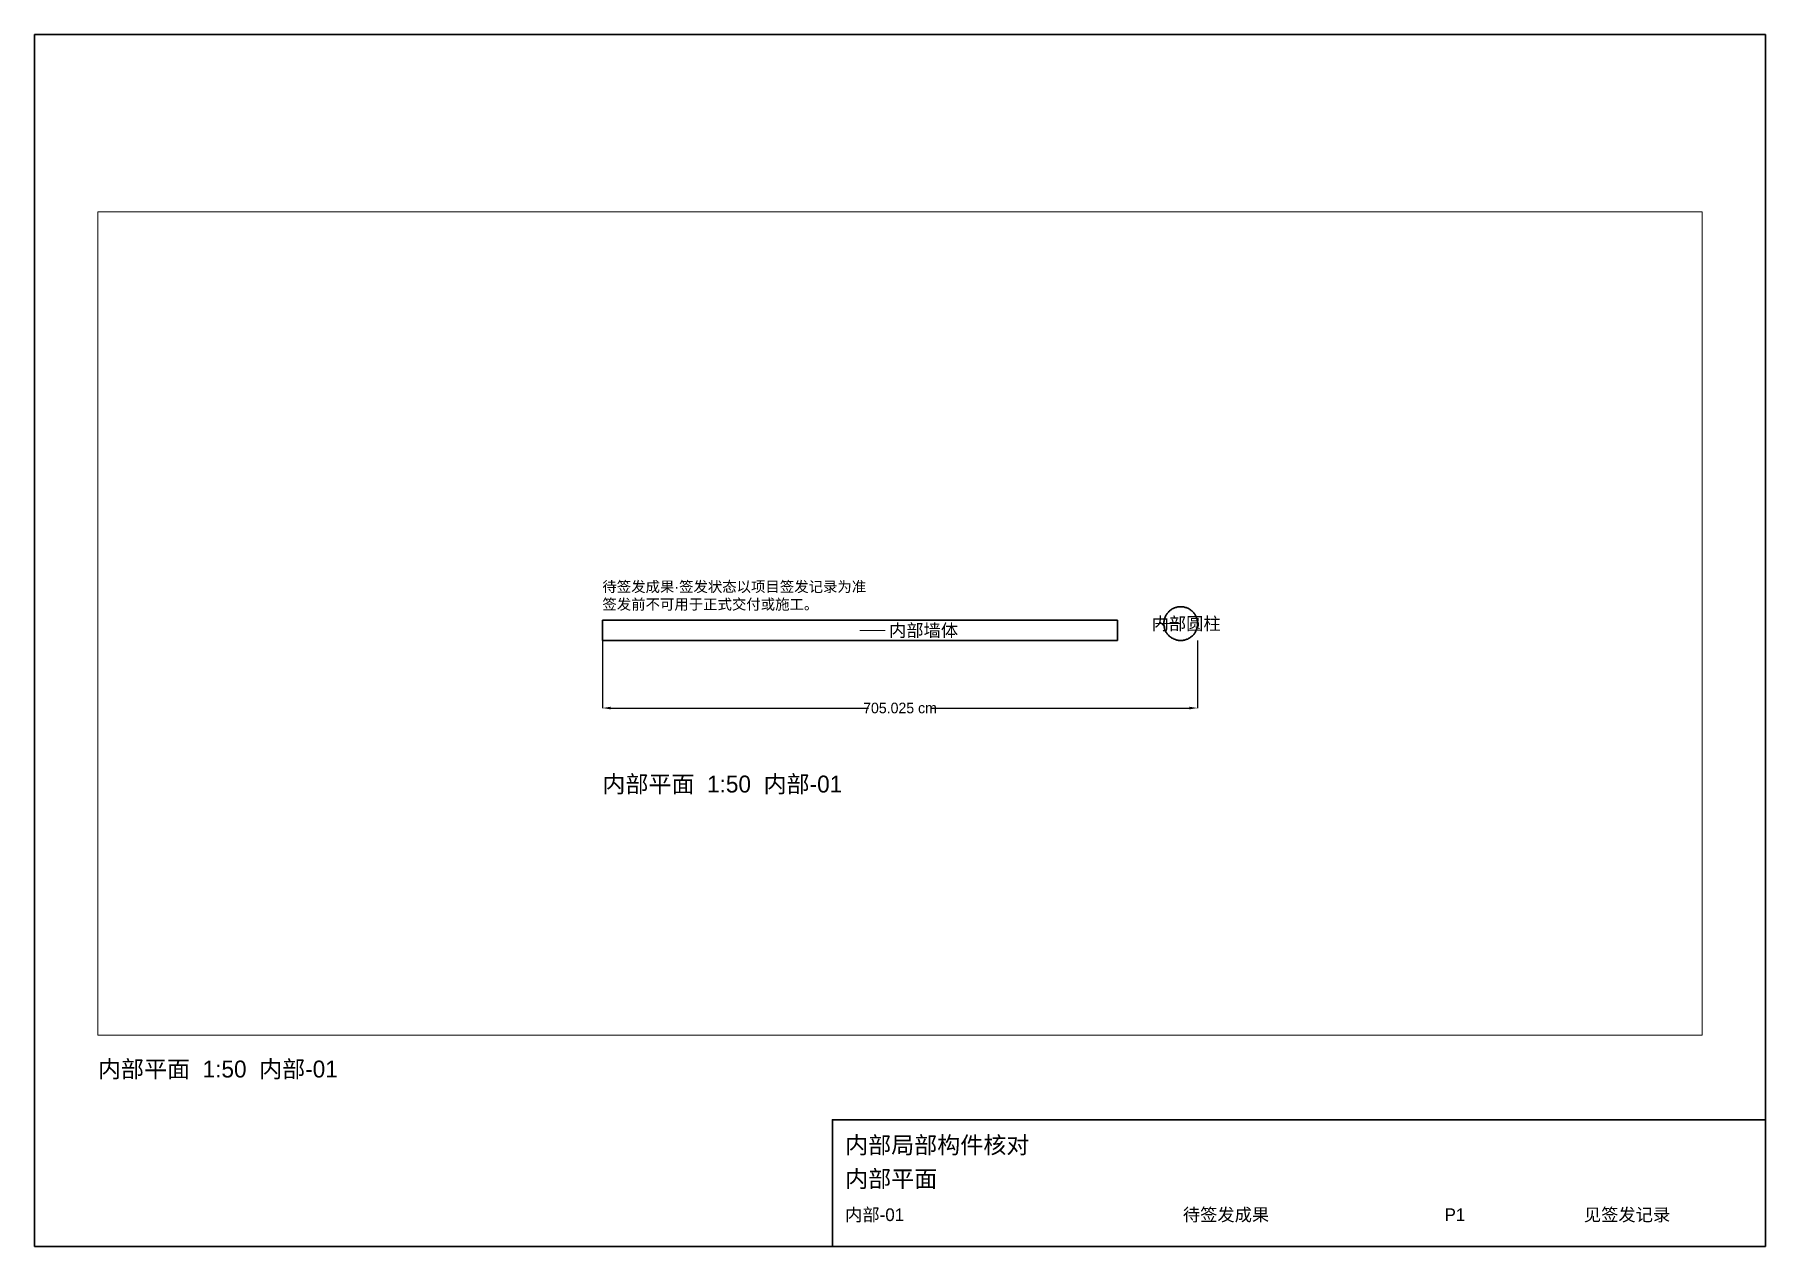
# Paper-space layout '内部-01' of a CAD drawing. Header units: centimetres, sheet in millimetres. Extents: x 5 to 415, y 5 to 292.
# The model-space entities are those that its viewports show. They can reach past a viewport. Long polylines and large blocks are cut down to what shows.
import ezdxf

# ---------------------------------------------------------------- set-up
doc = ezdxf.new("R2010")
doc.units = ezdxf.units.CM
for name, color, linetype, lineweight in [('GJ-DIMENSION', 2, 'Continuous', 18), ('GJ-FRAME', 7, 'Continuous', 35), ('GJ-OUTLINE', 7, 'Continuous', 35), ('GJ-TEXT', 7, 'Continuous', 18)]:
    doc.layers.add(name, color=color, linetype=linetype, lineweight=lineweight)
doc.styles.add('GJ-TEXT', font='GujianSansSC-Regular.ttf')
doc.dimstyles.new('GJ-DIM', dxfattribs={"dimtxt": 12.5, "dimasz": 10, "dimexe": 0.125, "dimexo": 0.0625, "dimgap": 0.0625, "dimtad": 1, "dimdec": 8, "dimdsep": 46, "dimtxsty": 'GJ-TEXT', "dimcen": 0.25, "dimazin": 3, "dimtfac": 1, "dimtmove": 0, "dimatfit": 3, "dimfxl": 0.25})

# ---------------------------------------------------------------- blocks, each defined once
blk = doc.blocks.new('GJ_TITLEBLOCK')
at = {"layer": 'GJ-FRAME'}
blk.add_lwpolyline([(0, 0), (221, 0), (221, 30), (0, 30), (0, 0)], dxfattribs=at)
at = {"layer": 'GJ-TEXT', "style": 'GJ-TEXT'}
for tag, p, height in [('PROJECT', (3, 22), 4), ('TITLE', (3, 14), 4), ('NUMBER', (3, 6), 3), ('STATUS', (83, 6), 3), ('REVISION', (145, 6), 3), ('DATE', (178, 6), 3)]:
    blk.add_attdef(tag, p, '', height=height, dxfattribs=at)
blk = doc.blocks.new('_CLOSEDFILLED')
at = {"color": 0, "linetype": 'BYBLOCK'}
blk.add_solid([(-1, 0.16), (0, 0), (-1, -0.16)], dxfattribs=at)
blk = doc.blocks.new('*D1')
for p, q in [((0, -0.0625), (0, -80.125)), ((705.025, -0.0625), (705.025, -80.125)), ((10, -80), (315.0125, -80)), ((390.0125, -80), (695.025, -80))]:
    blk.add_line(p, q)
at = {"layer": 'Defpoints'}
for p in [(0, 0), (705.025, 0), (0, -80)]:
    blk.add_point(p, dxfattribs=at)
at = {"layer": 'GJ-DIMENSION', "xscale": 10, "yscale": 10, "rotation": 180}
blk.add_blockref('_CLOSEDFILLED', (0, -80), dxfattribs=at)
at = {"layer": 'GJ-DIMENSION', "xscale": 10, "yscale": 10}
blk.add_blockref('_CLOSEDFILLED', (705.025, -80), dxfattribs=at)
at = {"layer": 'GJ-DIMENSION', "insert": (352.5125, -80), "char_height": 12.5, "attachment_point": 5, "style": 'GJ-TEXT'}
blk.add_mtext('705.025 cm', dxfattribs=at)

msp = doc.modelspace()

# ---------------------------------------------------------------- linework, layer by layer
at = {"layer": 'GJ-OUTLINE'}
for p, q in [((0, 23.9999995), (610.0500054, 23.9999995)), ((0, 0), (0, 23.9999995)), ((0, 0), (0, 23.9999995)), ((0, 23.9999995), (610.0500054, 23.9999995)), ((610.0500054, 0), (610.0500054, 23.9999995)), ((610.0500054, 0), (610.0500054, 23.9999995)), ((665.0498815, 20.9969178), (665.0249906, 20.0000003)), ((665.0498815, 20.9969178), (665.0249906, 20.0000003)), ((665.1243634, 21.9913572), (665.0498815, 20.9969178)), ((665.1243634, 21.9913572), (665.0498815, 20.9969178)), ((665.2483888, 22.980845), (665.1243634, 21.9913572)), ((665.2483888, 22.980845), (665.1243634, 21.9913572)), ((665.4215283, 23.9629224), (665.2483888, 22.980845)), ((665.4215283, 23.9629224), (665.2483888, 22.980845)), ((665.6434484, 24.9351487), (665.4215283, 23.9629224)), ((665.6434484, 24.9351487), (665.4215283, 23.9629224)), ((665.9135289, 25.8951038), (665.6434484, 24.9351487)), ((665.9135289, 25.8951038), (665.6434484, 24.9351487)), ((666.2311502, 26.8404037), (665.9135289, 25.8951038)), ((666.2311502, 26.8404037), (665.9135289, 25.8951038)), ((666.5954537, 27.7686954), (666.2311502, 26.8404037)), ((666.5954537, 27.7686954), (666.2311502, 26.8404037)), ((667.0056291, 28.6776751), (666.5954537, 27.7686954)), ((667.0056291, 28.6776751), (666.5954537, 27.7686954)), ((667.4605794, 29.565081), (667.0056291, 28.6776751)), ((667.4605794, 29.565081), (667.0056291, 28.6776751)), ((667.9591603, 30.4287046), (667.4605794, 29.565081)), ((667.9591603, 30.4287046), (667.4605794, 29.565081)), ((668.5002275, 31.2664002), (667.9591603, 30.4287046)), ((668.5002275, 31.2664002), (667.9591603, 30.4287046)), ((669.0823503, 32.0760876), (668.5002275, 31.2664002)), ((669.0823503, 32.0760876), (668.5002275, 31.2664002)), ((669.7040982, 32.8557521), (669.0823503, 32.0760876)), ((669.7040982, 32.8557521), (669.0823503, 32.0760876)), ((670.3639455, 33.6034536), (669.7040982, 32.8557521)), ((670.3639455, 33.6034536), (669.7040982, 32.8557521)), ((671.0602708, 34.3173385), (670.3639455, 33.6034536)), ((671.0602708, 34.3173385), (670.3639455, 33.6034536)), ((671.7912622, 34.9956244), (671.0602708, 34.3173385)), ((671.7912622, 34.9956244), (671.0602708, 34.3173385)), ((672.555203, 35.6366307), (671.7912622, 34.9956244)), ((672.555203, 35.6366307), (671.7912622, 34.9956244)), ((673.3501382, 36.2387598), (672.555203, 35.6366307)), ((673.3501382, 36.2387598), (672.555203, 35.6366307)), ((674.1740651, 36.8005186), (673.3501382, 36.2387598)), ((674.1740651, 36.8005186), (673.3501382, 36.2387598)), ((675.024981, 37.3205096), (674.1740651, 36.8005186)), ((675.024981, 37.3205096), (674.1740651, 36.8005186)), ((675.9007878, 37.7974361), (675.024981, 37.3205096)), ((675.9007878, 37.7974361), (675.024981, 37.3205096)), ((676.7992444, 38.2301182), (675.9007878, 37.7974361)), ((676.7992444, 38.2301182), (675.9007878, 37.7974361)), ((677.7181573, 38.6174738), (676.7992444, 38.2301182)), ((677.7181573, 38.6174738), (676.7992444, 38.2301182)), ((678.6552854, 38.9585465), (677.7181573, 38.6174738)), ((678.6552854, 38.9585465), (677.7181573, 38.6174738)), ((679.6081967, 39.2524838), (678.6552854, 38.9585465)), ((679.6081967, 39.2524838), (678.6552854, 38.9585465)), ((680.5746026, 39.4985586), (679.6081967, 39.2524838)), ((680.5746026, 39.4985586), (679.6081967, 39.2524838)), ((681.5520234, 39.696154), (680.5746026, 39.4985586)), ((681.5520234, 39.696154), (680.5746026, 39.4985586)), ((682.5381227, 39.8447841), (681.5520234, 39.696154)), ((682.5381227, 39.8447841), (681.5520234, 39.696154)), ((683.5304208, 39.9440765), (682.5381227, 39.8447841)), ((683.5304208, 39.9440765), (682.5381227, 39.8447841)), ((684.5263906, 39.9937838), (683.5304208, 39.9440765)), ((684.5263906, 39.9937838), (683.5304208, 39.9440765)), ((685.5236001, 39.9937838), (684.5263906, 39.9937838)), ((685.5236001, 39.9937838), (684.5263906, 39.9937838)), ((686.5196176, 39.9440765), (685.5236001, 39.9937838)), ((686.5196176, 39.9440765), (685.5236001, 39.9937838)), ((687.511868, 39.8447841), (686.5196176, 39.9440765)), ((687.511868, 39.8447841), (686.5196176, 39.9440765)), ((688.4979672, 39.696154), (687.511868, 39.8447841)), ((688.4979672, 39.696154), (687.511868, 39.8447841)), ((689.4754357, 39.4985586), (688.4979672, 39.696154)), ((689.4754357, 39.4985586), (688.4979672, 39.696154)), ((690.4417939, 39.2524838), (689.4754357, 39.4985586)), ((690.4417939, 39.2524838), (689.4754357, 39.4985586)), ((691.394753, 38.9585465), (690.4417939, 39.2524838)), ((691.394753, 38.9585465), (690.4417939, 39.2524838)), ((692.3318334, 38.6174738), (691.394753, 38.9585465)), ((692.3318334, 38.6174738), (691.394753, 38.9585465)), ((693.2507463, 38.2301182), (692.3318334, 38.6174738)), ((693.2507463, 38.2301182), (692.3318334, 38.6174738)), ((694.1492028, 37.7974361), (693.2507463, 38.2301182)), ((694.1492028, 37.7974361), (693.2507463, 38.2301182)), ((695.0250096, 37.3205096), (694.1492028, 37.7974361)), ((695.0250096, 37.3205096), (694.1492028, 37.7974361)), ((695.8759255, 36.8005186), (695.0250096, 37.3205096)), ((695.8759255, 36.8005186), (695.0250096, 37.3205096)), ((696.6998525, 36.2387598), (695.8759255, 36.8005186)), ((696.6998525, 36.2387598), (695.8759255, 36.8005186)), ((697.4947877, 35.6366307), (696.6998525, 36.2387598)), ((697.4947877, 35.6366307), (696.6998525, 36.2387598)), ((698.2587285, 34.9956244), (697.4947877, 35.6366307)), ((698.2587285, 34.9956244), (697.4947877, 35.6366307)), ((698.9897199, 34.3173385), (698.2587285, 34.9956244)), ((698.9897199, 34.3173385), (698.2587285, 34.9956244)), ((699.6860452, 33.6034536), (698.9897199, 34.3173385)), ((699.6860452, 33.6034536), (698.9897199, 34.3173385)), ((700.3458924, 32.8557521), (699.6860452, 33.6034536)), ((700.3458924, 32.8557521), (699.6860452, 33.6034536)), ((700.9676404, 32.0760876), (700.3458924, 32.8557521)), ((700.9676404, 32.0760876), (700.3458924, 32.8557521)), ((701.5497632, 31.2664002), (700.9676404, 32.0760876)), ((701.5497632, 31.2664002), (700.9676404, 32.0760876)), ((702.0908303, 30.4287046), (701.5497632, 31.2664002)), ((702.0908303, 30.4287046), (701.5497632, 31.2664002)), ((702.5894113, 29.565081), (702.0908303, 30.4287046)), ((702.5894113, 29.565081), (702.0908303, 30.4287046)), ((703.0443616, 28.6776751), (702.5894113, 29.565081)), ((703.0443616, 28.6776751), (702.5894113, 29.565081)), ((703.4545369, 27.7686954), (703.0443616, 28.6776751)), ((703.4545369, 27.7686954), (703.0443616, 28.6776751)), ((703.8188405, 26.8404037), (703.4545369, 27.7686954)), ((703.8188405, 26.8404037), (703.4545369, 27.7686954)), ((704.1364617, 25.8951038), (703.8188405, 26.8404037)), ((704.1364617, 25.8951038), (703.8188405, 26.8404037)), ((704.4065423, 24.9351487), (704.1364617, 25.8951038)), ((704.4065423, 24.9351487), (704.1364617, 25.8951038)), ((704.6284623, 23.9629224), (704.4065423, 24.9351487)), ((704.6284623, 23.9629224), (704.4065423, 24.9351487)), ((704.8016019, 22.980845), (704.6284623, 23.9629224)), ((704.8016019, 22.980845), (704.6284623, 23.9629224)), ((704.9256272, 21.9913572), (704.8016019, 22.980845)), ((704.9256272, 21.9913572), (704.8016019, 22.980845)), ((705.0001569, 20.9969178), (704.9256272, 21.9913572)), ((705.0001569, 20.9969178), (704.9256272, 21.9913572)), ((705.0250001, 20.0000003), (705.0001569, 20.9969178)), ((705.0250001, 20.0000003), (705.0001569, 20.9969178)), ((0, 0), (610.0500054, 0)), ((0, 0), (610.0500054, 0)), ((665.0249906, 20.0000003), (665.0498815, 19.0030828)), ((665.0249906, 20.0000003), (665.0498815, 19.0030828)), ((665.0498815, 19.0030828), (665.1243634, 18.0086434)), ((665.0498815, 19.0030828), (665.1243634, 18.0086434)), ((665.1243634, 18.0086434), (665.2483888, 17.0191541)), ((665.1243634, 18.0086434), (665.2483888, 17.0191541)), ((665.2483888, 17.0191541), (665.4215283, 16.0370767)), ((665.2483888, 17.0191541), (665.4215283, 16.0370767)), ((665.4215283, 16.0370767), (665.6434484, 15.0648519)), ((665.4215283, 16.0370767), (665.6434484, 15.0648519)), ((665.6434484, 15.0648519), (665.9135289, 14.1048968)), ((665.6434484, 15.0648519), (665.9135289, 14.1048968)), ((665.9135289, 14.1048968), (666.2311502, 13.1595969)), ((665.9135289, 14.1048968), (666.2311502, 13.1595969)), ((666.2311502, 13.1595969), (666.5954537, 12.2313038)), ((666.2311502, 13.1595969), (666.5954537, 12.2313038)), ((666.5954537, 12.2313038), (667.0056291, 11.3223255)), ((666.5954537, 12.2313038), (667.0056291, 11.3223255)), ((667.0056291, 11.3223255), (667.4605794, 10.4349203)), ((667.0056291, 11.3223255), (667.4605794, 10.4349203)), ((667.4605794, 10.4349203), (667.9591603, 9.571296)), ((667.4605794, 10.4349203), (667.9591603, 9.571296)), ((667.9591603, 9.571296), (668.5002275, 8.7335989)), ((667.9591603, 9.571296), (668.5002275, 8.7335989)), ((668.5002275, 8.7335989), (669.0823503, 7.9239115)), ((668.5002275, 8.7335989), (669.0823503, 7.9239115)), ((669.0823503, 7.9239115), (669.7040982, 7.1442477)), ((669.0823503, 7.9239115), (669.7040982, 7.1442477)), ((669.7040982, 7.1442477), (670.3639455, 6.3965455)), ((669.7040982, 7.1442477), (670.3639455, 6.3965455)), ((670.3639455, 6.3965455), (671.0602708, 5.6826629)), ((670.3639455, 6.3965455), (671.0602708, 5.6826629)), ((671.0602708, 5.6826629), (671.7912622, 5.0043758)), ((671.0602708, 5.6826629), (671.7912622, 5.0043758)), ((671.7912622, 5.0043758), (672.555203, 4.3633703)), ((671.7912622, 5.0043758), (672.555203, 4.3633703)), ((672.555203, 4.3633703), (673.3501382, 3.7612397)), ((672.555203, 4.3633703), (673.3501382, 3.7612397)), ((673.3501382, 3.7612397), (674.1740651, 3.1994816)), ((673.3501382, 3.7612397), (674.1740651, 3.1994816)), ((674.1740651, 3.1994816), (675.024981, 2.679492)), ((674.1740651, 3.1994816), (675.024981, 2.679492)), ((675.024981, 2.679492), (675.9007878, 2.2025637)), ((675.024981, 2.679492), (675.9007878, 2.2025637)), ((675.9007878, 2.2025637), (676.7992444, 1.769883)), ((675.9007878, 2.2025637), (676.7992444, 1.769883)), ((676.7992444, 1.769883), (677.7181573, 1.382525)), ((676.7992444, 1.769883), (677.7181573, 1.382525)), ((677.7181573, 1.382525), (678.6552854, 1.0414531)), ((677.7181573, 1.382525), (678.6552854, 1.0414531)), ((678.6552854, 1.0414531), (679.6081967, 0.7475151)), ((678.6552854, 1.0414531), (679.6081967, 0.7475151)), ((679.6081967, 0.7475151), (680.5746026, 0.5014418)), ((679.6081967, 0.7475151), (680.5746026, 0.5014418)), ((680.5746026, 0.5014418), (681.5520234, 0.3038449)), ((680.5746026, 0.5014418), (681.5520234, 0.3038449)), ((681.5520234, 0.3038449), (682.5381227, 0.1552159)), ((681.5520234, 0.3038449), (682.5381227, 0.1552159)), ((682.5381227, 0.1552159), (683.5304208, 0.0559241)), ((682.5381227, 0.1552159), (683.5304208, 0.0559241)), ((683.5304208, 0.0559241), (684.5263906, 0.0062164)), ((683.5304208, 0.0559241), (684.5263906, 0.0062164)), ((684.5263906, 0.0062164), (685.5236001, 0.0062164)), ((684.5263906, 0.0062164), (685.5236001, 0.0062164)), ((685.5236001, 0.0062164), (686.5196176, 0.0559241)), ((685.5236001, 0.0062164), (686.5196176, 0.0559241)), ((686.5196176, 0.0559241), (687.511868, 0.1552159)), ((686.5196176, 0.0559241), (687.511868, 0.1552159)), ((687.511868, 0.1552159), (688.4979672, 0.3038449)), ((687.511868, 0.1552159), (688.4979672, 0.3038449)), ((688.4979672, 0.3038449), (689.4754357, 0.5014418)), ((688.4979672, 0.3038449), (689.4754357, 0.5014418)), ((689.4754357, 0.5014418), (690.4417939, 0.7475151)), ((689.4754357, 0.5014418), (690.4417939, 0.7475151)), ((690.4417939, 0.7475151), (691.394753, 1.0414531)), ((690.4417939, 0.7475151), (691.394753, 1.0414531)), ((691.394753, 1.0414531), (692.3318334, 1.382525)), ((691.394753, 1.0414531), (692.3318334, 1.382525)), ((692.3318334, 1.382525), (693.2507463, 1.769883)), ((692.3318334, 1.382525), (693.2507463, 1.769883)), ((693.2507463, 1.769883), (694.1492028, 2.2025637)), ((693.2507463, 1.769883), (694.1492028, 2.2025637)), ((694.1492028, 2.2025637), (695.0250096, 2.679492)), ((694.1492028, 2.2025637), (695.0250096, 2.679492)), ((695.0250096, 2.679492), (695.8759255, 3.1994816)), ((695.0250096, 2.679492), (695.8759255, 3.1994816)), ((695.8759255, 3.1994816), (696.6998525, 3.7612397)), ((695.8759255, 3.1994816), (696.6998525, 3.7612397)), ((696.6998525, 3.7612397), (697.4947877, 4.3633703)), ((696.6998525, 3.7612397), (697.4947877, 4.3633703)), ((697.4947877, 4.3633703), (698.2587285, 5.0043758)), ((697.4947877, 4.3633703), (698.2587285, 5.0043758)), ((698.2587285, 5.0043758), (698.9897199, 5.6826629)), ((698.2587285, 5.0043758), (698.9897199, 5.6826629)), ((698.9897199, 5.6826629), (699.6860452, 6.3965455)), ((698.9897199, 5.6826629), (699.6860452, 6.3965455)), ((699.6860452, 6.3965455), (700.3458924, 7.1442477)), ((699.6860452, 6.3965455), (700.3458924, 7.1442477)), ((700.3458924, 7.1442477), (700.9676404, 7.9239115)), ((700.3458924, 7.1442477), (700.9676404, 7.9239115)), ((700.9676404, 7.9239115), (701.5497632, 8.7335989)), ((700.9676404, 7.9239115), (701.5497632, 8.7335989)), ((701.5497632, 8.7335989), (702.0908303, 9.571296)), ((701.5497632, 8.7335989), (702.0908303, 9.571296)), ((702.0908303, 9.571296), (702.5894113, 10.4349203)), ((702.0908303, 9.571296), (702.5894113, 10.4349203)), ((702.5894113, 10.4349203), (703.0443616, 11.3223255)), ((702.5894113, 10.4349203), (703.0443616, 11.3223255)), ((703.0443616, 11.3223255), (703.4545369, 12.2313038)), ((703.0443616, 11.3223255), (703.4545369, 12.2313038)), ((703.4545369, 12.2313038), (703.8188405, 13.1595969)), ((703.4545369, 12.2313038), (703.8188405, 13.1595969)), ((703.8188405, 13.1595969), (704.1364617, 14.1048968)), ((703.8188405, 13.1595969), (704.1364617, 14.1048968)), ((704.1364617, 14.1048968), (704.4065423, 15.0648519)), ((704.1364617, 14.1048968), (704.4065423, 15.0648519)), ((704.4065423, 15.0648519), (704.6284623, 16.0370767)), ((704.4065423, 15.0648519), (704.6284623, 16.0370767)), ((704.6284623, 16.0370767), (704.8016019, 17.0191541)), ((704.6284623, 16.0370767), (704.8016019, 17.0191541)), ((704.8016019, 17.0191541), (704.9256272, 18.0086434)), ((704.8016019, 17.0191541), (704.9256272, 18.0086434)), ((704.9256272, 18.0086434), (705.0001569, 19.0030828)), ((704.9256272, 18.0086434), (705.0001569, 19.0030828)), ((705.0250001, 20.0000003), (705.0001569, 19.0030828)), ((705.0001569, 19.0030828), (705.0250001, 20.0000003))]:
    msp.add_line(p, q, dxfattribs=at)
at = {"layer": 'GJ-TEXT'}
for p, q in [((305.0250001, 12), (335.0250001, 12)), ((685.0250001, 20), (655.0250001, 20))]:
    msp.add_line(p, q, dxfattribs=at)

# ---------------------------------------------------------------- texts
at = {"layer": 'GJ-TEXT', "style": 'GJ-TEXT'}
for s, height, p in [('内部墙体', 15, (339.5250001, 4.5)), ('内部圆柱', 15, (650.5250001, 12.5)), ('内部平面  1:50  内部-01', 20, (0, -180))]:
    msp.add_text(s, height=height, dxfattribs=at).set_placement(p)
at = {"layer": 'GJ-TEXT', "insert": (0, 69.9937838), "char_height": 12.5, "width": 317.261250045, "attachment_point": 1, "style": 'GJ-TEXT'}
msp.add_mtext('待签发成果·签发状态以项目签发记录为准\\P签发前不可用于正式交付或施工。', dxfattribs=at)

# ---------------------------------------------------------------- dimensions: what is measured, and where the dimension line sits
at = {"layer": 'GJ-DIMENSION'}
dim = msp.add_linear_dim(base=(0, -80), p1=(0, 0), p2=(705.025, 0), dimstyle='GJ-DIM', override={"dimpost": '<> cm'}, dxfattribs=at)
dim.commit()
dim.dimension.update_dxf_attribs({"geometry": '*D1', "text_midpoint": (352.5125, -80)})

psp = doc.layouts.new('内部-01')

# ---------------------------------------------------------------- linework, layer by layer
at = {"layer": 'GJ-FRAME'}
psp.add_lwpolyline([(5, 5), (415, 5), (415, 292), (5, 292), (5, 5)], dxfattribs=at)

# ---------------------------------------------------------------- block references
psp.add_blockref('GJ_TITLEBLOCK', (194, 5), dxfattribs=at).add_auto_attribs({'PROJECT': '内部局部构件核对', 'TITLE': '内部平面', 'NUMBER': '内部-01', 'STATUS': '待签发成果', 'REVISION': 'P1', 'DATE': '见签发记录'})

# ---------------------------------------------------------------- texts
at = {"layer": 'GJ-TEXT', "insert": (20, 49), "char_height": 4, "attachment_point": 1, "style": 'GJ-TEXT'}
psp.add_mtext('内部平面  1:50  内部-01', dxfattribs=at)

# ---------------------------------------------------------------- viewports
at = {"layer": 'GJ-FRAME'}
psp.add_viewport(center=(210, 152.5), size=(380, 195), view_center_point=(352.51250005, 19.9968919), view_height=975, dxfattribs=at)

doc.saveas('drawing.dxf')
